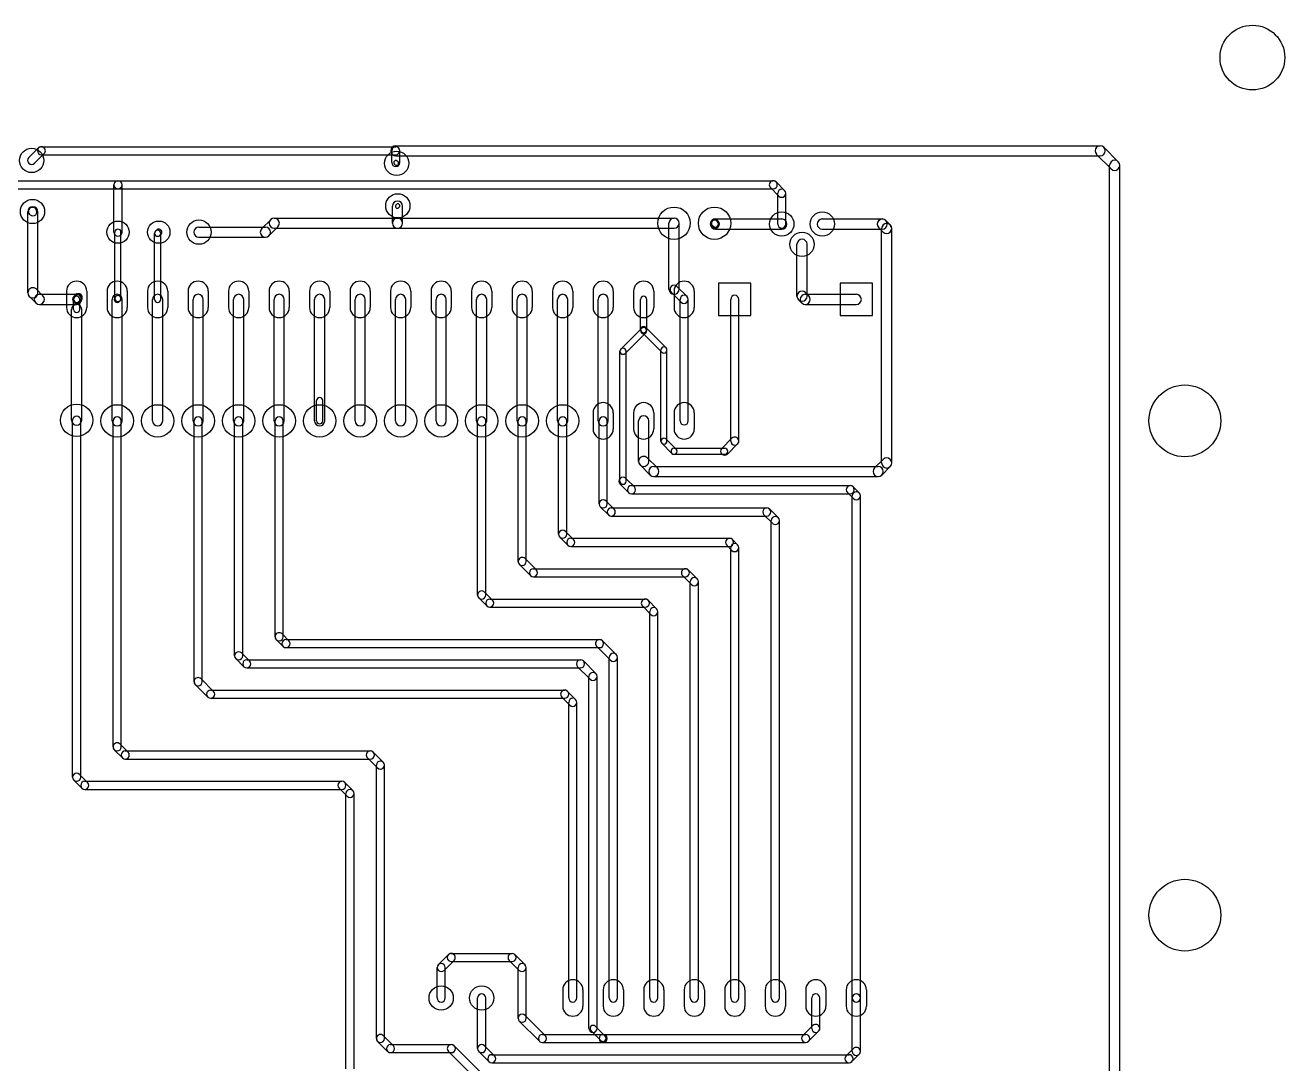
# Model space of a CAD drawing. Extents: x 6950 to 110575, y 15345 to 73470.
# Drawn here: x 79200 to 110300, y 47824 to 73470 of the extents above; entities that cross this region are included whole.
import ezdxf

# ---------------------------------------------------------------- set-up
doc = ezdxf.new("R2010")
doc.units = 0
doc.layers.add('BLACK', color=1, linetype='CONTINUOUS')

msp = doc.modelspace()

# ---------------------------------------------------------------- linework, layer by layer
at = {"layer": 'BLACK'}
for p, q in [((79290, 70201), (79529, 70440)), ((79431, 70060), (79670, 70299)), ((79600, 70470), (88350, 70470)), ((88250, 70080), (88250, 70370)), ((88350, 70495), (105740, 70495)), ((88450, 70080), (88450, 70370)), ((105829, 70458), (106188, 70099)), ((79600, 70270), (88350, 70270)), ((88335, 70025), (88315, 70045)), ((88350, 70245), (105740, 70245)), ((88405, 70095), (88385, 70115)), ((105652, 70281), (106011, 69922)), ((105975, 23700), (105975, 70010)), ((106225, 23700), (106225, 70010)), ((78210, 69630), (81490, 69630)), ((78210, 69430), (81490, 69430)), ((81390, 68360), (81390, 69530)), ((81490, 69630), (97670, 69630)), ((81490, 69430), (97670, 69430)), ((81590, 68360), (81590, 69530)), ((97809, 69250), (97600, 69459)), ((97950, 69391), (97741, 69600)), ((88355, 69035), (88365, 69045)), ((97780, 68560), (97780, 69320)), ((97980, 68560), (97980, 69320)), ((79265, 66860), (79265, 68860)), ((79319, 68789), (79309, 68799)), ((79461, 68931), (79451, 68941)), ((79515, 66860), (79515, 68860)), ((88265, 68580), (88265, 69000)), ((88425, 68965), (88435, 68975)), ((88515, 68580), (88515, 69000)), ((83490, 68485), (85130, 68485)), ((85261, 68668), (85042, 68449)), ((85438, 68491), (85219, 68272)), ((85350, 68705), (88390, 68705)), ((85350, 68455), (88390, 68455)), ((88390, 68705), (95220, 68705)), ((88390, 68455), (95220, 68455)), ((95095, 66950), (95095, 68580)), ((95345, 66950), (95345, 68580)), ((96169, 68489), (96149, 68509)), ((96187, 68507), (96167, 68527)), ((96240, 68685), (97880, 68685)), ((96240, 68435), (97880, 68435)), ((96293, 68613), (96273, 68633)), ((96311, 68631), (96291, 68651)), ((98880, 68685), (100360, 68685)), ((98880, 68435), (100360, 68435)), ((100272, 68471), (100381, 68362)), ((100345, 62660), (100345, 68450)), ((100449, 68648), (100558, 68539)), ((100595, 62660), (100595, 68450)), ((81415, 66720), (81415, 68360)), ((81565, 66720), (81565, 68360)), ((82395, 66700), (82395, 68332)), ((82418, 68386), (82444, 68412)), ((82524, 68280), (82550, 68306)), ((82545, 66700), (82545, 68332)), ((83490, 68235), (85130, 68235)), ((98255, 66780), (98255, 68060)), ((98505, 66780), (98505, 68060)), ((79638, 66788), (79478, 66948)), ((80220, 66900), (80220, 66500)), ((80720, 66900), (80720, 66500)), ((81220, 66900), (81220, 66500)), ((81720, 66900), (81720, 66500)), ((82220, 66900), (82220, 66500)), ((82720, 66900), (82720, 66500)), ((83220, 66900), (83220, 66500)), ((83720, 66900), (83720, 66500)), ((84220, 66900), (84220, 66500)), ((84720, 66900), (84720, 66500)), ((85220, 66900), (85220, 66500)), ((85720, 66900), (85720, 66500)), ((86220, 66900), (86220, 66500)), ((86720, 66900), (86720, 66500)), ((87220, 66900), (87220, 66500)), ((87720, 66900), (87720, 66500)), ((88220, 66900), (88220, 66500)), ((88720, 66900), (88720, 66500)), ((89220, 66900), (89220, 66500)), ((89720, 66900), (89720, 66500)), ((90220, 66900), (90220, 66500)), ((90720, 66900), (90720, 66500)), ((91220, 66900), (91220, 66500)), ((91720, 66900), (91720, 66500)), ((92220, 66900), (92220, 66500)), ((92720, 66900), (92720, 66500)), ((93220, 66900), (93220, 66500)), ((93720, 66900), (93720, 66500)), ((94220, 66900), (94220, 66500)), ((94720, 66900), (94720, 66500)), ((95150, 66879), (95399, 66630)), ((95220, 66900), (95220, 66500)), ((95291, 67020), (95540, 66771)), ((95720, 66900), (95720, 66500)), ((97120, 67100), (96320, 67100)), ((96320, 67100), (96320, 66300)), ((97120, 66300), (97120, 67100)), ((98469, 66868), (98548, 66789)), ((100120, 67100), (99320, 67100)), ((99320, 67100), (99320, 66300)), ((100120, 66300), (100120, 67100)), ((79462, 66612), (79302, 66772)), ((79550, 66825), (80470, 66825)), ((79550, 66575), (80470, 66575)), ((80395, 66450), (80395, 66700)), ((80439, 66811), (80399, 66771)), ((80457, 66793), (80417, 66753)), ((80563, 66687), (80523, 66647)), ((80581, 66669), (80541, 66629)), ((80545, 66450), (80545, 66700)), ((81345, 63700), (81345, 66700)), ((81437, 66773), (81417, 66753)), ((81543, 66667), (81523, 66647)), ((81595, 63700), (81595, 66700)), ((82345, 63700), (82345, 66700)), ((82595, 63700), (82595, 66700)), ((83345, 63700), (83345, 66700)), ((83595, 63700), (83595, 66700)), ((84345, 63700), (84345, 66700)), ((84595, 63700), (84595, 66700)), ((85345, 63700), (85345, 66700)), ((85595, 63700), (85595, 66700)), ((86345, 63700), (86345, 66700)), ((86595, 63700), (86595, 66700)), ((87345, 63700), (87345, 66700)), ((87595, 63700), (87595, 66700)), ((88345, 63700), (88345, 66700)), ((88595, 63700), (88595, 66700)), ((89345, 63700), (89345, 66700)), ((89595, 63700), (89595, 66700)), ((90345, 63700), (90345, 66700)), ((90595, 63700), (90595, 66700)), ((91345, 63700), (91345, 66700)), ((91595, 63700), (91595, 66700)), ((92345, 63700), (92345, 66700)), ((92595, 63700), (92595, 66700)), ((93345, 63700), (93345, 66700)), ((93595, 63700), (93595, 66700)), ((94395, 65950), (94395, 66700)), ((94395, 65930), (94395, 66700)), ((94545, 65950), (94545, 66700)), ((94545, 65930), (94545, 66700)), ((95370, 63700), (95370, 66700)), ((95570, 63700), (95570, 66700)), ((96620, 63200), (96620, 66700)), ((96820, 63200), (96820, 66700)), ((98292, 66691), (98371, 66612)), ((98460, 66825), (99720, 66825)), ((98460, 66575), (99720, 66575)), ((80345, 63716), (80345, 66450)), ((80595, 63716), (80595, 66450)), ((96320, 66300), (97120, 66300)), ((99320, 66300), (100120, 66300)), ((94417, 65983), (93907, 65473)), ((94523, 66003), (95023, 65503)), ((94523, 65877), (94013, 65367)), ((94417, 65897), (94917, 65397)), ((93885, 62210), (93885, 65420)), ((94035, 62210), (94035, 65420)), ((94895, 63200), (94895, 65450)), ((95045, 63200), (95045, 65450)), ((86395, 63700), (86395, 64200)), ((86395, 63700), (86395, 64200)), ((86545, 63700), (86545, 64200)), ((86545, 63700), (86545, 64200)), ((93220, 63900), (93220, 63500)), ((93720, 63900), (93720, 63500)), ((94220, 63900), (94220, 63500)), ((94720, 63900), (94720, 63500)), ((95220, 63900), (95220, 63500)), ((95720, 63900), (95720, 63500)), ((80370, 54900), (80370, 63716)), ((80570, 54900), (80570, 63716)), ((81370, 55650), (81370, 63700)), ((81570, 55650), (81570, 63700)), ((83370, 57260), (83370, 63700)), ((83570, 57260), (83570, 63700)), ((84370, 57900), (84370, 63700)), ((84570, 57900), (84570, 63700)), ((85370, 58370), (85370, 63700)), ((85570, 58370), (85570, 63700)), ((90370, 59400), (90370, 63700)), ((90570, 59400), (90570, 63700)), ((91370, 60230), (91370, 63700)), ((91570, 60230), (91570, 63700)), ((92370, 60900), (92370, 63700)), ((92570, 60900), (92570, 63700)), ((93370, 61650), (93370, 63700)), ((93570, 61650), (93570, 63700)), ((94345, 62700), (94345, 63700)), ((94595, 62700), (94595, 63700)), ((94918, 63146), (95166, 62898)), ((95024, 63252), (95272, 63004)), ((96400, 63021), (96649, 63270)), ((95220, 63025), (96470, 63025)), ((95220, 62875), (96470, 62875)), ((96541, 62880), (96790, 63129)), ((94631, 62362), (94382, 62611)), ((94808, 62539), (94559, 62788)), ((94720, 62575), (100260, 62575)), ((100381, 62748), (100172, 62539)), ((100558, 62571), (100349, 62362)), ((94031, 62280), (94240, 62071)), ((94720, 62325), (100260, 62325)), ((93890, 62139), (94099, 61930)), ((94170, 62100), (99570, 62100)), ((94170, 61900), (99570, 61900)), ((99499, 61929), (99649, 61779)), ((99641, 62071), (99791, 61921)), ((93400, 61579), (93599, 61380)), ((93541, 61720), (93740, 61521)), ((99620, 49450), (99620, 61850)), ((99820, 49450), (99820, 61850)), ((93670, 61550), (97510, 61550)), ((93670, 61350), (97510, 61350)), ((97440, 61379), (97649, 61170)), ((97581, 61520), (97790, 61311)), ((92541, 60970), (92740, 60771)), ((97620, 49450), (97620, 61240)), ((97820, 49450), (97820, 61240)), ((92400, 60829), (92599, 60630)), ((92670, 60800), (96590, 60800)), ((96661, 60770), (96790, 60641)), ((92670, 60600), (96590, 60600)), ((96520, 60629), (96649, 60500)), ((96620, 49450), (96620, 60570)), ((96820, 49450), (96820, 60570)), ((91679, 59880), (91400, 60159)), ((91820, 60021), (91541, 60300)), ((91750, 60050), (95500, 60050)), ((91750, 59850), (95500, 59850)), ((95649, 59660), (95430, 59879)), ((95790, 59801), (95571, 60020)), ((95620, 49450), (95620, 59730)), ((95820, 49450), (95820, 59730)), ((90740, 59271), (90541, 59470)), ((90599, 59130), (90400, 59329)), ((90670, 59300), (94510, 59300)), ((90670, 59100), (94510, 59100)), ((94649, 58920), (94440, 59129)), ((94790, 59061), (94581, 59270)), ((94620, 49450), (94620, 58990)), ((94820, 49450), (94820, 58990)), ((85569, 58129), (85399, 58299)), ((85711, 58271), (85541, 58441)), ((85640, 58300), (93380, 58300)), ((93790, 57931), (93451, 58270)), ((84541, 57970), (84740, 57771)), ((85640, 58100), (93380, 58100)), ((93649, 57790), (93310, 58129)), ((93620, 49450), (93620, 57860)), ((93820, 49450), (93820, 57860)), ((84400, 57829), (84599, 57630)), ((84670, 57800), (92910, 57800)), ((84670, 57600), (92910, 57600)), ((92839, 57629), (93149, 57319)), ((92981, 57771), (93291, 57461)), ((83851, 57021), (83541, 57331)), ((93120, 48700), (93120, 57390)), ((93320, 48700), (93320, 57390)), ((83709, 56879), (83399, 57189)), ((83780, 57050), (92520, 57050)), ((92790, 56821), (92591, 57020)), ((83780, 56850), (92520, 56850)), ((92649, 56680), (92450, 56879)), ((92620, 49450), (92620, 56750)), ((92820, 49450), (92820, 56750)), ((81740, 55521), (81541, 55720)), ((81599, 55380), (81400, 55579)), ((81670, 55550), (87720, 55550)), ((87899, 55130), (87650, 55379)), ((88040, 55271), (87791, 55520)), ((81670, 55350), (87720, 55350)), ((87870, 48450), (87870, 55200)), ((88070, 48450), (88070, 55200)), ((80400, 54829), (80599, 54630)), ((80541, 54970), (80740, 54771)), ((80670, 54800), (87020, 54800)), ((87091, 54770), (87290, 54571)), ((80670, 54600), (87020, 54600)), ((86950, 54629), (87149, 54430)), ((87120, 47700), (87120, 54500)), ((87320, 47700), (87320, 54500)), ((89400, 50271), (89649, 50520)), ((89720, 50550), (91220, 50550)), ((91291, 50520), (91540, 50271)), ((89370, 49450), (89370, 50200)), ((89541, 50130), (89790, 50379)), ((89570, 49450), (89570, 50200)), ((89720, 50350), (91220, 50350)), ((91150, 50379), (91399, 50130)), ((91370, 48950), (91370, 50200)), ((91570, 48950), (91570, 50200)), ((90370, 48200), (90370, 49450)), ((90570, 48200), (90570, 49450)), ((92470, 49650), (92470, 49250)), ((92970, 49650), (92970, 49250)), ((93470, 49650), (93470, 49250)), ((93970, 49650), (93970, 49250)), ((94470, 49650), (94470, 49250)), ((94970, 49650), (94970, 49250)), ((95470, 49650), (95470, 49250)), ((95970, 49650), (95970, 49250)), ((96470, 49650), (96470, 49250)), ((96970, 49650), (96970, 49250)), ((97470, 49650), (97470, 49250)), ((97970, 49650), (97970, 49250)), ((98470, 49650), (98470, 49250)), ((98620, 48700), (98620, 49450)), ((98820, 48700), (98820, 49450)), ((98970, 49650), (98970, 49250)), ((99470, 49650), (99470, 49250)), ((99620, 48130), (99620, 49450)), ((99820, 48130), (99820, 49450)), ((99970, 49650), (99970, 49250)), ((91400, 48879), (91899, 48380)), ((91541, 49020), (92040, 48521)), ((88290, 48271), (88041, 48520)), ((91970, 48550), (93470, 48550)), ((93168, 48646), (93416, 48398)), ((93274, 48752), (93522, 48504)), ((93470, 48550), (98470, 48550)), ((98400, 48521), (98649, 48770)), ((98541, 48380), (98790, 48629)), ((88149, 48130), (87900, 48379)), ((88220, 48300), (89720, 48300)), ((90540, 47521), (89791, 48270)), ((90541, 48270), (90790, 48021)), ((91970, 48350), (93470, 48350)), ((93470, 48350), (98470, 48350)), ((88220, 48100), (89720, 48100)), ((90399, 47380), (89650, 48129)), ((90400, 48129), (90649, 47880)), ((90720, 48050), (99540, 48050)), ((99469, 48021), (99649, 48201)), ((99611, 47879), (99791, 48059)), ((90720, 47850), (99540, 47850))]:
    msp.add_line(p, q, dxfattribs=at)
for centre, radius in [((109500, 72670), 800), ((79360, 70130), 300), ((88370, 70060), 300), ((79380, 68870), 300), ((88400, 69010), 300), ((95220, 68580), 400), ((96220, 68580), 400), ((97880, 68560), 300), ((98880, 68560), 300), ((81490, 68360), 275), ((82498, 68360), 275), ((83490, 68360), 300), ((98380, 68060), 300), ((107832, 63700), 886), ((80470, 63716), 400), ((81470, 63700), 400), ((82470, 63700), 400), ((83470, 63700), 400), ((84470, 63700), 400), ((85470, 63700), 400), ((86470, 63700), 400), ((87470, 63700), 400), ((88470, 63700), 400), ((89470, 63700), 400), ((90470, 63700), 400), ((91470, 63700), 400), ((92470, 63700), 400), ((107832, 51495), 886), ((89470, 49450), 300), ((90470, 49450), 300)]:
    msp.add_circle(centre, radius, dxfattribs=at)
for centre, radius, start, end in [((79600, 70370), 100, 90, 270), ((79600, 70370), 100, 315, 495), ((88350, 70370), 125, 90, 270), ((88350, 70370), 100, 360, 540), ((88350, 70370), 100, 270, 450), ((105740, 70370), 125, 45, 225), ((105740, 70370), 125, 270, 450), ((79360, 70130), 100, 135, 315), ((88350, 70080), 100, 180, 360), ((88350, 70080), 50, 405, 585), ((88370, 70060), 50, 225, 405), ((106100, 70010), 125, 360, 540), ((106100, 70010), 125, 225, 405), ((81490, 69530), 100, 360, 540), ((81490, 69530), 100, 90, 270), ((81490, 69530), 100, 270, 450), ((97670, 69530), 100, 405, 585), ((97670, 69530), 100, 270, 450), ((97880, 69320), 100, 360, 540), ((97880, 69320), 100, 225, 405), ((88390, 69000), 125, 360, 540), ((88400, 69010), 50, 315, 495), ((79390, 68860), 125, 360, 540), ((79380, 68870), 100, 405, 585), ((79390, 68860), 100, 225, 405), ((88390, 69000), 50, 135, 315), ((81490, 68360), 75, 360, 540), ((82497, 68359), 75, 315, 495), ((83490, 68360), 125, 90, 270), ((85130, 68360), 125, 135, 315), ((85130, 68360), 125, 270, 450), ((85350, 68580), 125, 90, 270), ((85350, 68580), 125, -45, 135), ((88390, 68580), 125, 90, 270), ((88390, 68580), 125, 180, 360), ((88390, 68580), 125, 270, 450), ((95220, 68580), 125, 360, 540), ((95220, 68580), 125, 270, 450), ((96240, 68560), 125, 90, 270), ((96220, 68580), 100, 405, 585), ((96220, 68580), 75, 405, 585), ((96240, 68560), 100, 225, 405), ((96240, 68560), 75, 225, 405), ((97880, 68560), 100, 180, 360), ((97880, 68560), 125, 270, 450), ((98880, 68560), 125, 90, 270), ((100361, 68559), 125, 45, 225), ((100470, 68450), 125, 360, 540), ((100360, 68560), 125, 270, 450), ((100469, 68451), 125, 225, 405), ((81490, 68360), 100, 180, 360), ((82470, 68332), 75, 360, 540), ((82471, 68333), 75, 135, 315), ((98380, 68060), 125, 360, 540), ((79390, 66860), 125, 405, 585), ((80470, 66900), 250, 0, 180), ((81470, 66900), 250, 0, 180), ((82470, 66900), 250, 0, 180), ((83470, 66900), 250, 0, 180), ((84470, 66900), 250, 0, 180), ((85470, 66900), 250, 0, 180), ((86470, 66900), 250, 0, 180), ((87470, 66900), 250, 0, 180), ((88470, 66900), 250, 0, 180), ((89470, 66900), 250, 0, 180), ((90470, 66900), 250, 0, 180), ((91470, 66900), 250, 0, 180), ((92470, 66900), 250, 0, 180), ((93470, 66900), 250, 0, 180), ((94470, 66900), 250, 0, 180), ((95220, 66950), 125, 180, 360), ((95221, 66949), 100, 45, 225), ((95470, 66900), 250, 0, 180), ((98380, 66780), 125, 45, 225), ((79390, 66860), 125, 180, 360), ((79550, 66700), 125, 90, 270), ((79550, 66700), 125, 225, 405), ((80470, 66450), 125, 360, 540), ((80470, 66700), 100, 135, 315), ((80470, 66700), 75, 360, 540), ((80470, 66700), 75, 135, 315), ((80510, 66740), 100, -45, 135), ((80510, 66740), 75, -45, 135), ((80470, 66700), 125, 270, 450), ((81470, 66700), 125, 360, 540), ((81470, 66700), 75, 135, 315), ((81490, 66720), 75, 180, 360), ((81490, 66720), 75, -45, 135), ((82470, 66700), 125, 360, 540), ((82470, 66700), 75, 180, 360), ((83470, 66700), 125, 360, 540), ((84470, 66700), 125, 360, 540), ((85470, 66700), 125, 360, 540), ((86470, 66700), 125, 360, 540), ((87470, 66700), 125, 360, 540), ((88470, 66700), 125, 360, 540), ((89470, 66700), 125, 360, 540), ((90470, 66700), 125, 360, 540), ((91470, 66700), 125, 360, 540), ((92470, 66700), 125, 360, 540), ((93470, 66700), 125, 360, 540), ((94470, 66700), 75, 360, 540), ((94470, 66700), 75, 360, 540), ((95470, 66700), 100, 360, 540), ((95469, 66701), 100, 225, 405), ((96720, 66700), 100, 360, 540), ((98380, 66780), 125, 180, 360), ((98460, 66700), 125, 90, 270), ((98460, 66700), 125, 225, 405), ((99720, 66700), 125, 270, 450), ((80470, 66500), 250, 180, 360), ((80470, 66450), 75, 180, 360), ((81470, 66500), 250, 180, 360), ((82470, 66500), 250, 180, 360), ((83470, 66500), 250, 180, 360), ((84470, 66500), 250, 180, 360), ((85470, 66500), 250, 180, 360), ((86470, 66500), 250, 180, 360), ((87470, 66500), 250, 180, 360), ((88470, 66500), 250, 180, 360), ((89470, 66500), 250, 180, 360), ((90470, 66500), 250, 180, 360), ((91470, 66500), 250, 180, 360), ((92470, 66500), 250, 180, 360), ((93470, 66500), 250, 180, 360), ((94470, 66500), 250, 180, 360), ((95470, 66500), 250, 180, 360), ((94470, 65950), 75, 45, 225), ((94470, 65950), 75, 180, 360), ((94470, 65930), 75, -45, 135), ((94470, 65930), 75, 180, 360), ((93960, 65420), 75, 360, 540), ((93960, 65420), 75, 135, 315), ((94970, 65450), 75, 360, 540), ((94970, 65450), 75, 225, 405), ((86470, 64200), 75, 360, 540), ((86470, 64200), 75, 360, 540), ((93470, 63900), 250, 0, 180), ((94470, 63900), 250, 0, 180), ((95470, 63900), 250, 0, 180), ((80470, 63716), 100, 360, 540), ((81470, 63700), 100, 360, 540), ((83470, 63700), 100, 360, 540), ((84470, 63700), 100, 360, 540), ((85470, 63700), 100, 360, 540), ((90470, 63700), 100, 360, 540), ((91470, 63700), 100, 360, 540), ((92470, 63700), 100, 360, 540), ((93470, 63700), 100, 360, 540), ((94470, 63700), 125, 360, 540), ((80470, 63716), 125, 180, 360), ((81470, 63700), 125, 180, 360), ((82470, 63700), 125, 180, 360), ((83470, 63700), 125, 180, 360), ((84470, 63700), 125, 180, 360), ((85470, 63700), 125, 180, 360), ((86470, 63700), 125, 180, 360), ((86470, 63700), 75, 180, 360), ((86470, 63700), 75, 180, 360), ((87470, 63700), 125, 180, 360), ((88470, 63700), 125, 180, 360), ((89470, 63700), 125, 180, 360), ((90470, 63700), 125, 180, 360), ((91470, 63700), 125, 180, 360), ((92470, 63700), 125, 180, 360), ((93470, 63500), 250, 180, 360), ((93470, 63700), 125, 180, 360), ((94470, 63500), 250, 180, 360), ((95470, 63500), 250, 180, 360), ((95470, 63700), 100, 180, 360), ((94970, 63200), 75, 180, 360), ((94971, 63199), 75, 45, 225), ((96720, 63200), 100, 180, 360), ((96719, 63199), 100, 315, 495), ((94471, 62699), 125, 405, 585), ((95220, 62950), 75, 90, 270), ((95219, 62951), 75, 225, 405), ((96471, 62951), 100, 135, 315), ((96470, 62950), 75, 270, 450), ((94470, 62700), 125, 180, 360), ((94720, 62450), 125, 90, 270), ((94719, 62451), 125, 225, 405), ((100260, 62450), 125, 135, 315), ((100260, 62450), 125, 270, 450), ((100470, 62660), 125, 180, 360), ((100470, 62660), 125, -45, 135), ((93960, 62210), 100, 45, 225), ((93960, 62210), 75, 180, 360), ((94170, 62000), 100, 90, 270), ((94170, 62000), 100, 225, 405), ((99570, 62000), 100, 45, 225), ((99570, 62000), 100, 270, 450), ((99720, 61850), 100, 360, 540), ((99720, 61850), 100, 225, 405), ((93470, 61650), 100, 45, 225), ((93470, 61650), 100, 180, 360), ((93670, 61450), 100, 90, 270), ((93670, 61450), 100, 225, 405), ((97510, 61450), 100, 45, 225), ((97510, 61450), 100, 270, 450), ((97720, 61240), 100, 360, 540), ((97720, 61240), 100, 225, 405), ((92470, 60900), 100, 45, 225), ((92470, 60900), 100, 180, 360), ((92670, 60700), 100, 90, 270), ((92670, 60700), 100, 225, 405), ((96591, 60699), 100, 45, 225), ((96590, 60700), 100, 270, 450), ((96720, 60570), 100, 360, 540), ((96719, 60571), 100, 225, 405), ((91470, 60230), 100, 180, 360), ((91471, 60229), 100, 405, 585), ((91750, 59950), 100, 90, 270), ((95500, 59950), 100, 405, 585), ((95500, 59950), 100, 270, 450), ((91749, 59951), 100, 225, 405), ((95720, 59730), 100, 360, 540), ((95720, 59730), 100, 225, 405), ((90470, 59400), 100, 405, 585), ((90470, 59400), 100, 180, 360), ((90670, 59200), 100, 90, 270), ((90670, 59200), 100, 225, 405), ((94510, 59200), 100, 405, 585), ((94510, 59200), 100, 270, 450), ((94720, 58990), 100, 360, 540), ((94720, 58990), 100, 225, 405), ((85470, 58370), 100, 405, 585), ((85470, 58370), 100, 180, 360), ((85640, 58200), 100, 90, 270), ((85640, 58200), 100, 225, 405), ((93380, 58200), 100, 405, 585), ((93380, 58200), 100, 270, 450), ((84470, 57900), 100, 45, 225), ((84470, 57900), 100, 180, 360), ((93720, 57860), 100, 360, 540), ((93720, 57860), 100, 225, 405), ((84670, 57700), 100, 90, 270), ((84670, 57700), 100, 225, 405), ((92910, 57700), 100, 45, 225), ((92910, 57700), 100, 270, 450), ((83470, 57260), 100, 405, 585), ((83470, 57260), 100, 180, 360), ((93220, 57390), 100, 360, 540), ((93220, 57390), 100, 225, 405), ((83780, 56950), 100, 90, 270), ((83780, 56950), 100, 225, 405), ((92520, 56950), 100, 405, 585), ((92520, 56950), 100, 270, 450), ((92720, 56750), 100, 360, 540), ((92720, 56750), 100, 225, 405), ((81470, 55650), 100, 405, 585), ((81470, 55650), 100, 180, 360), ((81670, 55450), 100, 90, 270), ((81670, 55450), 100, 225, 405), ((87721, 55449), 100, 405, 585), ((87720, 55450), 100, 270, 450), ((87970, 55200), 100, 360, 540), ((87969, 55201), 100, 225, 405), ((80470, 54900), 100, 45, 225), ((80470, 54900), 100, 180, 360), ((80670, 54700), 100, 90, 270), ((80670, 54700), 100, 225, 405), ((87020, 54700), 100, 45, 225), ((87020, 54700), 100, 270, 450), ((87220, 54500), 100, 360, 540), ((87220, 54500), 100, 225, 405), ((89720, 50450), 100, 90, 270), ((89719, 50449), 100, 315, 495), ((91221, 50449), 100, 45, 225), ((91220, 50450), 100, 270, 450), ((89470, 50200), 100, 360, 540), ((89471, 50201), 100, 135, 315), ((91470, 50200), 100, 360, 540), ((91469, 50201), 100, 225, 405), ((92720, 49650), 250, 0, 180), ((93720, 49650), 250, 0, 180), ((94720, 49650), 250, 0, 180), ((95720, 49650), 250, 0, 180), ((96720, 49650), 250, 0, 180), ((97720, 49650), 250, 0, 180), ((98720, 49650), 250, 0, 180), ((99720, 49650), 250, 0, 180), ((89470, 49450), 100, 180, 360), ((90470, 49450), 100, 360, 540), ((92720, 49450), 100, 180, 360), ((93720, 49450), 100, 180, 360), ((94720, 49450), 100, 180, 360), ((95720, 49450), 100, 180, 360), ((96720, 49450), 100, 180, 360), ((97720, 49450), 100, 180, 360), ((98720, 49450), 100, 360, 540), ((99720, 49450), 100, 360, 540), ((99720, 49450), 100, 180, 360), ((92720, 49250), 250, 180, 360), ((93720, 49250), 250, 180, 360), ((94720, 49250), 250, 180, 360), ((95720, 49250), 250, 180, 360), ((96720, 49250), 250, 180, 360), ((97720, 49250), 250, 180, 360), ((98720, 49250), 250, 180, 360), ((99720, 49250), 250, 180, 360), ((91470, 48950), 100, 45, 225), ((91470, 48950), 100, 180, 360), ((87971, 48449), 100, 405, 585), ((91970, 48450), 100, 90, 270), ((91970, 48450), 100, 225, 405), ((93220, 48700), 100, 180, 360), ((93221, 48699), 75, 45, 225), ((93470, 48450), 100, 90, 270), ((93470, 48450), 100, 270, 450), ((98471, 48451), 100, 135, 315), ((98470, 48450), 100, 270, 450), ((98720, 48700), 100, 180, 360), ((98719, 48699), 100, 315, 495), ((87970, 48450), 100, 180, 360), ((88220, 48200), 100, 90, 270), ((88219, 48201), 100, 225, 405), ((89720, 48200), 100, 405, 585), ((89720, 48200), 100, 270, 450), ((90471, 48199), 100, 45, 225), ((93469, 48451), 75, 225, 405), ((99720, 48130), 100, 315, 495), ((90470, 48200), 100, 180, 360), ((90720, 47950), 100, 90, 270), ((90719, 47951), 100, 225, 405), ((99540, 47950), 100, 135, 315), ((99540, 47950), 100, 270, 450), ((99720, 48130), 100, 180, 360)]:
    msp.add_arc(centre, radius, start, end, dxfattribs=at)

doc.saveas('drawing.dxf')
